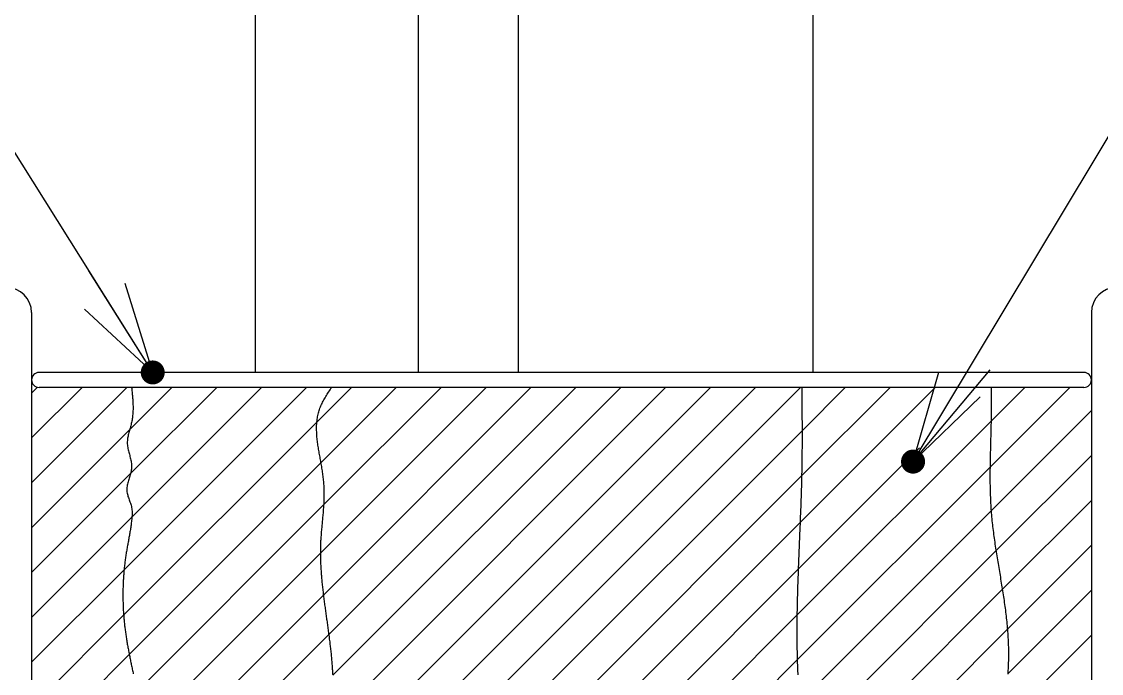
# Model space of a CAD drawing. Extents: x 443 to 1217, y -1921 to -677.
# Drawn here: x 511.64 to 532.68, y -1138.15 to -1125.45 of the extents above; entities that cross this region are included whole.
import ezdxf

# ---------------------------------------------------------------- set-up
doc = ezdxf.new("R2010")
doc.units = 0
doc.header["$MEASUREMENT"] = 0
doc.layers.get('0').update_dxf_attribs({"linetype": 'CONTINUOUS'})
doc.layers.add('3', color=8, linetype='CONTINUOUS')
doc.layers.add('5', color=7, linetype='CONTINUOUS')

msp = doc.modelspace()

# ---------------------------------------------------------------- linework, layer by layer
at = {"color": 7, "linetype": 'Continuous'}
for p, q in [((529.01, -1134.019), (546.1, -1105.589)), ((514.196, -1132.282), (510.242, -1125.977))]:
    msp.add_line(p, q, dxfattribs=at)
at = {"color": 8}
for p, q in [((514.196, -1132.282), (512.955, -1130.302)), ((514.196, -1132.282), (513.663, -1130.547)), ((514.196, -1132.282), (512.867, -1131.047)), ((529.01, -1134.019), (530.513, -1132.229)), ((529.01, -1134.019), (529.511, -1132.274)), ((529.01, -1134.019), (530.316, -1132.758))]:
    msp.add_line(p, q, dxfattribs=at)
at = {"color": 8, "linetype": 'Continuous'}
for p, q in [((511.837, -1132.683), (511.949, -1132.57)), ((511.837, -1134.432), (513.695, -1132.574)), ((511.837, -1133.557), (512.82, -1132.574)), ((513.639, -1136.129), (517.193, -1132.574)), ((513.748, -1133.395), (514.569, -1132.574)), ((513.765, -1134.253), (515.444, -1132.574)), ((513.792, -1135.101), (516.318, -1132.574)), ((517.394, -1133.248), (518.068, -1132.574)), ((517.469, -1135.797), (520.692, -1132.574)), ((517.475, -1134.041), (518.942, -1132.574)), ((517.504, -1140.135), (525.065, -1132.574)), ((517.528, -1136.613), (521.566, -1132.574)), ((517.533, -1134.858), (519.817, -1132.574)), ((517.565, -1141.823), (526.814, -1132.574)), ((517.588, -1140.926), (525.939, -1132.574)), ((517.632, -1137.383), (522.441, -1132.574)), ((517.643, -1139.122), (524.19, -1132.574)), ((517.708, -1138.182), (523.315, -1132.574)), ((526.816, -1135.196), (529.438, -1132.574)), ((526.845, -1134.292), (528.563, -1132.574)), ((526.853, -1133.41), (527.689, -1132.574)), ((530.516, -1134.12), (532.062, -1132.574)), ((530.536, -1133.226), (531.187, -1132.574)), ((530.536, -1134.974), (532.484, -1133.026)), ((513.63, -1137.012), (517.394, -1133.248)), ((526.754, -1137.007), (530.536, -1133.226)), ((511.837, -1135.307), (513.748, -1133.395)), ((517.497, -1142.765), (526.853, -1133.41)), ((526.779, -1136.108), (529.134, -1133.752)), ((530.632, -1135.754), (532.484, -1133.901)), ((513.74, -1137.777), (517.475, -1134.041)), ((511.837, -1136.181), (513.765, -1134.253)), ((517.658, -1143.48), (526.845, -1134.292)), ((526.759, -1137.877), (530.516, -1134.12)), ((513.889, -1138.502), (517.533, -1134.858)), ((530.755, -1136.505), (532.484, -1134.775)), ((511.837, -1137.056), (513.792, -1135.101)), ((526.794, -1138.716), (530.536, -1134.974)), ((517.611, -1144.401), (526.816, -1135.196)), ((513.961, -1139.305), (517.469, -1135.797)), ((526.785, -1139.6), (530.632, -1135.754)), ((530.854, -1137.28), (532.484, -1135.65)), ((511.837, -1137.93), (513.639, -1136.129)), ((517.606, -1145.28), (526.779, -1136.108)), ((513.781, -1140.359), (517.528, -1136.613)), ((526.668, -1140.591), (530.755, -1136.505)), ((530.863, -1138.146), (532.484, -1136.525)), ((511.837, -1138.805), (513.63, -1137.012)), ((517.672, -1146.089), (526.754, -1137.007)), ((513.655, -1141.36), (517.632, -1137.383)), ((526.529, -1141.606), (530.854, -1137.28)), ((530.755, -1139.129), (532.484, -1137.399)), ((511.837, -1139.68), (513.74, -1137.777)), ((517.627, -1147.009), (526.759, -1137.877))]:
    msp.add_line(p, q, dxfattribs=at)
at = {"color": 8, "const_width": 0.234}
for points in [[(514.142, -1132.385, 1), (514.251, -1132.179, 1), (514.142, -1132.385)], [(528.893, -1134.017, 1), (529.127, -1134.021, 1), (528.893, -1134.017)]]:
    msp.add_lwpolyline(points, format="xyb", dxfattribs=at)
at = {"layer": '3', "color": 3, "linetype": 'Continuous'}
for p, q in [((511.837, -1131.113), (511.837, -1149.91)), ((532.484, -1131.113), (532.484, -1149.91)), ((532.338, -1132.282), (511.983, -1132.282)), ((532.338, -1132.574), (511.983, -1132.574))]:
    msp.add_line(p, q, dxfattribs=at)
at = {"layer": '3', "color": 3}
for p, q in [((513.785, -1132.574), (513.787, -1132.597)), ((513.787, -1132.597), (513.79, -1132.62)), ((513.79, -1132.62), (513.792, -1132.643)), ((513.792, -1132.643), (513.794, -1132.666)), ((517.623, -1132.663), (517.638, -1132.64)), ((517.638, -1132.64), (517.652, -1132.618)), ((517.652, -1132.618), (517.666, -1132.596)), ((517.666, -1132.596), (517.681, -1132.574)), ((526.848, -1132.607), (526.847, -1132.574)), ((526.848, -1132.64), (526.848, -1132.607)), ((526.848, -1132.673), (526.848, -1132.64)), ((530.537, -1132.613), (530.536, -1132.574)), ((530.537, -1132.651), (530.537, -1132.613)), ((513.794, -1132.666), (513.797, -1132.688)), ((513.797, -1132.688), (513.799, -1132.711)), ((513.799, -1132.711), (513.801, -1132.734)), ((513.801, -1132.734), (513.803, -1132.757)), ((513.803, -1132.757), (513.805, -1132.78)), ((513.805, -1132.78), (513.807, -1132.802)), ((513.807, -1132.802), (513.808, -1132.825)), ((513.808, -1132.825), (513.81, -1132.848)), ((513.81, -1132.848), (513.811, -1132.871)), ((517.506, -1132.864), (517.518, -1132.841)), ((517.518, -1132.841), (517.53, -1132.818)), ((517.53, -1132.818), (517.542, -1132.796)), ((517.542, -1132.796), (517.555, -1132.774)), ((517.555, -1132.774), (517.568, -1132.751)), ((517.568, -1132.751), (517.582, -1132.729)), ((517.582, -1132.729), (517.595, -1132.707)), ((517.595, -1132.707), (517.609, -1132.685)), ((517.609, -1132.685), (517.623, -1132.663)), ((526.849, -1132.706), (526.848, -1132.673)), ((526.849, -1132.739), (526.849, -1132.706)), ((526.849, -1132.772), (526.849, -1132.739)), ((526.849, -1132.805), (526.849, -1132.772)), ((526.85, -1132.838), (526.849, -1132.805)), ((526.85, -1132.871), (526.85, -1132.838)), ((530.537, -1132.689), (530.537, -1132.651)), ((530.537, -1132.727), (530.537, -1132.689)), ((530.537, -1132.765), (530.537, -1132.727)), ((530.538, -1132.804), (530.537, -1132.765)), ((530.538, -1132.842), (530.538, -1132.804)), ((530.538, -1132.88), (530.538, -1132.842)), ((513.811, -1133.052), (513.81, -1133.074)), ((513.811, -1132.871), (513.812, -1132.893)), ((513.812, -1133.029), (513.811, -1133.052)), ((513.812, -1132.893), (513.812, -1132.916)), ((513.812, -1132.916), (513.813, -1132.939)), ((513.813, -1133.007), (513.812, -1133.029)), ((513.813, -1132.939), (513.813, -1132.961)), ((513.813, -1132.961), (513.813, -1132.984)), ((513.813, -1132.984), (513.813, -1133.007)), ((517.425, -1133.072), (517.431, -1133.048)), ((517.431, -1133.048), (517.438, -1133.025)), ((517.438, -1133.025), (517.446, -1133.001)), ((517.446, -1133.001), (517.455, -1132.978)), ((517.455, -1132.978), (517.464, -1132.955)), ((517.464, -1132.955), (517.474, -1132.932)), ((517.474, -1132.932), (517.484, -1132.909)), ((517.484, -1132.909), (517.495, -1132.886)), ((517.495, -1132.886), (517.506, -1132.864)), ((526.85, -1132.904), (526.85, -1132.871)), ((526.851, -1132.937), (526.85, -1132.904)), ((526.851, -1132.97), (526.851, -1132.937)), ((526.851, -1133.003), (526.851, -1132.97)), ((526.851, -1133.036), (526.851, -1133.003)), ((526.852, -1133.069), (526.851, -1133.036)), ((530.537, -1133.033), (530.538, -1132.995)), ((530.537, -1133.071), (530.537, -1133.033)), ((530.538, -1132.918), (530.538, -1132.88)), ((530.538, -1132.956), (530.538, -1132.918)), ((530.538, -1132.995), (530.538, -1132.956)), ((513.785, -1133.254), (513.78, -1133.276)), ((513.79, -1133.232), (513.785, -1133.254)), ((513.794, -1133.209), (513.79, -1133.232)), ((513.798, -1133.187), (513.794, -1133.209)), ((513.801, -1133.164), (513.798, -1133.187)), ((513.804, -1133.142), (513.801, -1133.164)), ((513.806, -1133.119), (513.804, -1133.142)), ((513.808, -1133.097), (513.806, -1133.119)), ((513.81, -1133.074), (513.808, -1133.097)), ((517.391, -1133.29), (517.393, -1133.266)), ((517.393, -1133.266), (517.395, -1133.241)), ((517.395, -1133.241), (517.398, -1133.217)), ((517.398, -1133.217), (517.401, -1133.192)), ((517.401, -1133.192), (517.404, -1133.168)), ((517.404, -1133.168), (517.409, -1133.144)), ((517.409, -1133.144), (517.413, -1133.12)), ((517.413, -1133.12), (517.419, -1133.096)), ((517.419, -1133.096), (517.425, -1133.072)), ((526.852, -1133.102), (526.852, -1133.069)), ((526.852, -1133.134), (526.852, -1133.102)), ((526.852, -1133.168), (526.852, -1133.134)), ((526.852, -1133.2), (526.852, -1133.168)), ((526.853, -1133.233), (526.852, -1133.2)), ((526.853, -1133.266), (526.853, -1133.233)), ((526.853, -1133.299), (526.853, -1133.266)), ((530.534, -1133.3), (530.535, -1133.262)), ((530.535, -1133.262), (530.536, -1133.224)), ((530.536, -1133.186), (530.537, -1133.147)), ((530.536, -1133.224), (530.536, -1133.186)), ((530.537, -1133.109), (530.537, -1133.071)), ((530.537, -1133.147), (530.537, -1133.109)), ((513.727, -1133.476), (513.721, -1133.498)), ((513.732, -1133.454), (513.727, -1133.476)), ((513.738, -1133.432), (513.732, -1133.454)), ((513.744, -1133.41), (513.738, -1133.432)), ((513.751, -1133.388), (513.744, -1133.41)), ((513.757, -1133.365), (513.751, -1133.388)), ((513.763, -1133.343), (513.757, -1133.365)), ((513.769, -1133.321), (513.763, -1133.343)), ((513.775, -1133.299), (513.769, -1133.321)), ((513.78, -1133.276), (513.775, -1133.299)), ((517.389, -1133.34), (517.39, -1133.315)), ((517.389, -1133.365), (517.389, -1133.34)), ((517.389, -1133.39), (517.389, -1133.365)), ((517.39, -1133.415), (517.389, -1133.39)), ((517.39, -1133.315), (517.391, -1133.29)), ((517.391, -1133.441), (517.39, -1133.415)), ((517.392, -1133.466), (517.391, -1133.441)), ((517.393, -1133.492), (517.392, -1133.466)), ((526.853, -1133.332), (526.853, -1133.299)), ((526.853, -1133.365), (526.853, -1133.332)), ((526.853, -1133.398), (526.853, -1133.365)), ((526.853, -1133.431), (526.853, -1133.398)), ((526.853, -1133.464), (526.853, -1133.431)), ((526.853, -1133.497), (526.853, -1133.464)), ((530.53, -1133.492), (530.531, -1133.453)), ((530.531, -1133.453), (530.532, -1133.415)), ((530.532, -1133.415), (530.533, -1133.377)), ((530.533, -1133.377), (530.534, -1133.339)), ((530.534, -1133.339), (530.534, -1133.3)), ((513.703, -1133.609), (513.702, -1133.631)), ((513.702, -1133.631), (513.702, -1133.654)), ((513.702, -1133.654), (513.702, -1133.676)), ((513.702, -1133.676), (513.704, -1133.698)), ((513.705, -1133.587), (513.703, -1133.609)), ((513.708, -1133.565), (513.705, -1133.587)), ((513.712, -1133.543), (513.708, -1133.565)), ((513.716, -1133.521), (513.712, -1133.543)), ((513.721, -1133.498), (513.716, -1133.521)), ((517.395, -1133.517), (517.393, -1133.492)), ((517.397, -1133.543), (517.395, -1133.517)), ((517.4, -1133.568), (517.397, -1133.543)), ((517.403, -1133.594), (517.4, -1133.568)), ((517.406, -1133.62), (517.403, -1133.594)), ((517.409, -1133.646), (517.406, -1133.62)), ((517.413, -1133.671), (517.409, -1133.646)), ((517.416, -1133.697), (517.413, -1133.671)), ((526.853, -1133.53), (526.853, -1133.497)), ((526.853, -1133.563), (526.853, -1133.53)), ((526.853, -1133.596), (526.853, -1133.563)), ((526.853, -1133.629), (526.853, -1133.596)), ((526.853, -1133.662), (526.853, -1133.629)), ((526.853, -1133.695), (526.853, -1133.662)), ((526.853, -1133.728), (526.853, -1133.695)), ((530.524, -1133.721), (530.525, -1133.683)), ((530.525, -1133.683), (530.526, -1133.645)), ((530.526, -1133.645), (530.527, -1133.606)), ((530.527, -1133.606), (530.528, -1133.568)), ((530.528, -1133.568), (530.529, -1133.53)), ((530.529, -1133.53), (530.53, -1133.492)), ((513.704, -1133.698), (513.707, -1133.72)), ((513.707, -1133.72), (513.71, -1133.743)), ((513.71, -1133.743), (513.714, -1133.765)), ((513.714, -1133.765), (513.719, -1133.787)), ((513.719, -1133.787), (513.724, -1133.809)), ((513.724, -1133.809), (513.73, -1133.832)), ((513.73, -1133.832), (513.736, -1133.854)), ((513.736, -1133.854), (513.742, -1133.876)), ((513.742, -1133.876), (513.748, -1133.899)), ((513.748, -1133.899), (513.753, -1133.921)), ((517.42, -1133.723), (517.416, -1133.697)), ((517.424, -1133.749), (517.42, -1133.723)), ((517.428, -1133.776), (517.424, -1133.749)), ((517.433, -1133.802), (517.428, -1133.776)), ((517.437, -1133.828), (517.433, -1133.802)), ((517.442, -1133.854), (517.437, -1133.828)), ((517.446, -1133.88), (517.442, -1133.854)), ((517.451, -1133.907), (517.446, -1133.88)), ((517.456, -1133.933), (517.451, -1133.907)), ((526.851, -1133.925), (526.852, -1133.892)), ((526.852, -1133.794), (526.853, -1133.76)), ((526.852, -1133.826), (526.852, -1133.794)), ((526.852, -1133.859), (526.852, -1133.826)), ((526.852, -1133.892), (526.852, -1133.859)), ((526.853, -1133.76), (526.853, -1133.728)), ((530.52, -1133.912), (530.521, -1133.874)), ((530.521, -1133.836), (530.522, -1133.798)), ((530.521, -1133.874), (530.521, -1133.836)), ((530.522, -1133.798), (530.523, -1133.759)), ((530.523, -1133.759), (530.524, -1133.721)), ((513.753, -1133.921), (513.759, -1133.943)), ((513.759, -1133.943), (513.765, -1133.966)), ((513.765, -1133.966), (513.77, -1133.988)), ((513.77, -1133.988), (513.774, -1134.01)), ((513.774, -1134.01), (513.778, -1134.033)), ((513.778, -1134.033), (513.782, -1134.055)), ((513.782, -1134.055), (513.784, -1134.078)), ((513.784, -1134.078), (513.785, -1134.1)), ((513.785, -1134.1), (513.786, -1134.122)), ((517.46, -1133.959), (517.456, -1133.933)), ((517.465, -1133.986), (517.46, -1133.959)), ((517.47, -1134.012), (517.465, -1133.986)), ((517.475, -1134.038), (517.47, -1134.012)), ((517.479, -1134.065), (517.475, -1134.038)), ((517.484, -1134.091), (517.479, -1134.065)), ((517.489, -1134.117), (517.484, -1134.091)), ((517.493, -1134.144), (517.489, -1134.117)), ((526.849, -1134.09), (526.85, -1134.057)), ((526.849, -1134.123), (526.849, -1134.09)), ((526.85, -1133.991), (526.851, -1133.958)), ((526.85, -1134.024), (526.85, -1133.991)), ((526.85, -1134.057), (526.85, -1134.024)), ((526.851, -1133.958), (526.851, -1133.925)), ((530.516, -1134.104), (530.517, -1134.065)), ((530.516, -1134.142), (530.516, -1134.104)), ((530.517, -1134.027), (530.518, -1133.989)), ((530.517, -1134.065), (530.517, -1134.027)), ((530.518, -1133.989), (530.519, -1133.951)), ((530.519, -1133.951), (530.52, -1133.912)), ((513.744, -1134.323), (513.737, -1134.345)), ((513.751, -1134.301), (513.744, -1134.323)), ((513.758, -1134.279), (513.751, -1134.301)), ((513.765, -1134.256), (513.758, -1134.279)), ((513.77, -1134.234), (513.765, -1134.256)), ((513.775, -1134.212), (513.77, -1134.234)), ((513.78, -1134.189), (513.775, -1134.212)), ((513.783, -1134.167), (513.78, -1134.189)), ((513.785, -1134.145), (513.783, -1134.167)), ((513.786, -1134.122), (513.785, -1134.145)), ((517.497, -1134.17), (517.493, -1134.144)), ((517.502, -1134.196), (517.497, -1134.17)), ((517.506, -1134.223), (517.502, -1134.196)), ((517.51, -1134.249), (517.506, -1134.223)), ((517.514, -1134.275), (517.51, -1134.249)), ((517.517, -1134.302), (517.514, -1134.275)), ((517.52, -1134.328), (517.517, -1134.302)), ((517.524, -1134.354), (517.52, -1134.328)), ((526.844, -1134.353), (526.845, -1134.321)), ((526.845, -1134.288), (526.846, -1134.255)), ((526.845, -1134.321), (526.845, -1134.288)), ((526.846, -1134.255), (526.847, -1134.222)), ((526.847, -1134.222), (526.848, -1134.189)), ((526.848, -1134.156), (526.849, -1134.123)), ((526.848, -1134.189), (526.848, -1134.156)), ((530.514, -1134.333), (530.515, -1134.295)), ((530.515, -1134.18), (530.516, -1134.142)), ((530.515, -1134.218), (530.515, -1134.18)), ((530.515, -1134.256), (530.515, -1134.218)), ((530.515, -1134.295), (530.515, -1134.256)), ((513.693, -1134.522), (513.691, -1134.544)), ((513.696, -1134.5), (513.693, -1134.522)), ((513.7, -1134.478), (513.696, -1134.5)), ((513.705, -1134.456), (513.7, -1134.478)), ((513.71, -1134.434), (513.705, -1134.456)), ((513.717, -1134.412), (513.71, -1134.434)), ((513.723, -1134.39), (513.717, -1134.412)), ((513.73, -1134.368), (513.723, -1134.39)), ((513.737, -1134.345), (513.73, -1134.368)), ((517.526, -1134.38), (517.524, -1134.354)), ((517.529, -1134.407), (517.526, -1134.38)), ((517.531, -1134.433), (517.529, -1134.407)), ((517.533, -1134.459), (517.531, -1134.433)), ((517.535, -1134.485), (517.533, -1134.459)), ((517.536, -1134.511), (517.535, -1134.485)), ((517.538, -1134.537), (517.536, -1134.511)), ((517.539, -1134.563), (517.538, -1134.537)), ((526.839, -1134.551), (526.84, -1134.518)), ((526.84, -1134.518), (526.841, -1134.485)), ((526.841, -1134.485), (526.842, -1134.452)), ((526.842, -1134.419), (526.843, -1134.386)), ((526.842, -1134.452), (526.842, -1134.419)), ((526.843, -1134.386), (526.844, -1134.353)), ((530.515, -1134.371), (530.514, -1134.333)), ((530.515, -1134.409), (530.515, -1134.371)), ((530.515, -1134.448), (530.515, -1134.409)), ((530.516, -1134.486), (530.515, -1134.448)), ((530.516, -1134.524), (530.516, -1134.486)), ((530.517, -1134.562), (530.516, -1134.524)), ((513.691, -1134.544), (513.691, -1134.566)), ((513.691, -1134.566), (513.692, -1134.587)), ((513.692, -1134.587), (513.694, -1134.609)), ((513.694, -1134.609), (513.698, -1134.631)), ((513.698, -1134.631), (513.703, -1134.653)), ((513.703, -1134.653), (513.709, -1134.674)), ((513.709, -1134.674), (513.715, -1134.696)), ((513.715, -1134.696), (513.722, -1134.717)), ((513.722, -1134.717), (513.73, -1134.739)), ((513.73, -1134.739), (513.738, -1134.761)), ((517.537, -1134.77), (517.538, -1134.744)), ((517.538, -1134.744), (517.539, -1134.718)), ((517.539, -1134.589), (517.539, -1134.563)), ((517.54, -1134.615), (517.539, -1134.589)), ((517.539, -1134.692), (517.54, -1134.667)), ((517.539, -1134.718), (517.539, -1134.692)), ((517.54, -1134.641), (517.54, -1134.615)), ((517.54, -1134.667), (517.54, -1134.641)), ((526.831, -1134.782), (526.832, -1134.749)), ((526.832, -1134.749), (526.834, -1134.716)), ((526.834, -1134.716), (526.835, -1134.683)), ((526.835, -1134.683), (526.836, -1134.65)), ((526.836, -1134.65), (526.837, -1134.617)), ((526.837, -1134.617), (526.838, -1134.584)), ((526.838, -1134.584), (526.839, -1134.551)), ((530.518, -1134.6), (530.517, -1134.562)), ((530.519, -1134.638), (530.518, -1134.6)), ((530.52, -1134.677), (530.519, -1134.638)), ((530.522, -1134.715), (530.52, -1134.677)), ((530.523, -1134.753), (530.522, -1134.715)), ((513.738, -1134.761), (513.746, -1134.783)), ((513.746, -1134.783), (513.754, -1134.804)), ((513.754, -1134.804), (513.761, -1134.826)), ((513.761, -1134.826), (513.768, -1134.848)), ((513.768, -1134.848), (513.775, -1134.87)), ((513.775, -1134.87), (513.781, -1134.892)), ((513.781, -1134.892), (513.786, -1134.915)), ((513.786, -1134.915), (513.789, -1134.937)), ((513.789, -1134.937), (513.792, -1134.96)), ((517.525, -1134.975), (517.527, -1134.949)), ((517.527, -1134.949), (517.529, -1134.923)), ((517.529, -1134.923), (517.531, -1134.898)), ((517.531, -1134.898), (517.532, -1134.872)), ((517.532, -1134.872), (517.534, -1134.847)), ((517.534, -1134.847), (517.535, -1134.821)), ((517.535, -1134.821), (517.536, -1134.795)), ((517.536, -1134.795), (517.537, -1134.77)), ((526.824, -1134.979), (526.826, -1134.946)), ((526.826, -1134.946), (526.827, -1134.913)), ((526.827, -1134.913), (526.828, -1134.88)), ((526.828, -1134.88), (526.829, -1134.847)), ((526.829, -1134.847), (526.83, -1134.815)), ((526.83, -1134.815), (526.831, -1134.782)), ((530.525, -1134.791), (530.523, -1134.753)), ((530.527, -1134.829), (530.525, -1134.791)), ((530.529, -1134.867), (530.527, -1134.829)), ((530.531, -1134.905), (530.529, -1134.867)), ((530.534, -1134.943), (530.531, -1134.905)), ((530.537, -1134.982), (530.534, -1134.943)), ((513.786, -1135.164), (513.783, -1135.187)), ((513.788, -1135.141), (513.786, -1135.164)), ((513.791, -1135.118), (513.788, -1135.141)), ((513.792, -1135.096), (513.791, -1135.118)), ((513.792, -1134.96), (513.794, -1134.982)), ((513.794, -1135.073), (513.792, -1135.096)), ((513.794, -1134.982), (513.795, -1135.005)), ((513.795, -1135.05), (513.794, -1135.073)), ((513.795, -1135.005), (513.795, -1135.027)), ((513.795, -1135.027), (513.795, -1135.05)), ((517.507, -1135.178), (517.509, -1135.153)), ((517.509, -1135.153), (517.512, -1135.127)), ((517.512, -1135.127), (517.514, -1135.102)), ((517.514, -1135.102), (517.516, -1135.077)), ((517.516, -1135.077), (517.519, -1135.051)), ((517.519, -1135.051), (517.521, -1135.026)), ((517.521, -1135.026), (517.523, -1135)), ((517.523, -1135), (517.525, -1134.975)), ((526.817, -1135.177), (526.818, -1135.144)), ((526.818, -1135.144), (526.819, -1135.111)), ((526.819, -1135.111), (526.82, -1135.078)), ((526.82, -1135.078), (526.822, -1135.045)), ((526.822, -1135.045), (526.823, -1135.012)), ((526.823, -1135.012), (526.824, -1134.979)), ((530.54, -1135.02), (530.537, -1134.982)), ((530.543, -1135.058), (530.54, -1135.02)), ((530.546, -1135.096), (530.543, -1135.058)), ((530.55, -1135.134), (530.546, -1135.096)), ((530.554, -1135.172), (530.55, -1135.134)), ((513.757, -1135.367), (513.753, -1135.389)), ((513.761, -1135.344), (513.757, -1135.367)), ((513.764, -1135.322), (513.761, -1135.344)), ((513.768, -1135.3), (513.764, -1135.322)), ((513.771, -1135.277), (513.768, -1135.3)), ((513.774, -1135.255), (513.771, -1135.277)), ((513.777, -1135.232), (513.774, -1135.255)), ((513.78, -1135.209), (513.777, -1135.232)), ((513.783, -1135.187), (513.78, -1135.209)), ((517.488, -1135.381), (517.49, -1135.356)), ((517.49, -1135.356), (517.492, -1135.331)), ((517.492, -1135.331), (517.495, -1135.305)), ((517.495, -1135.305), (517.497, -1135.28)), ((517.497, -1135.28), (517.5, -1135.255)), ((517.5, -1135.255), (517.502, -1135.229)), ((517.502, -1135.229), (517.504, -1135.204)), ((517.504, -1135.204), (517.507, -1135.178)), ((526.807, -1135.407), (526.809, -1135.374)), ((526.809, -1135.374), (526.81, -1135.341)), ((526.81, -1135.341), (526.811, -1135.308)), ((526.811, -1135.308), (526.813, -1135.276)), ((526.813, -1135.276), (526.814, -1135.243)), ((526.814, -1135.243), (526.815, -1135.21)), ((526.815, -1135.21), (526.817, -1135.177)), ((530.558, -1135.21), (530.554, -1135.172)), ((530.562, -1135.248), (530.558, -1135.21)), ((530.566, -1135.286), (530.562, -1135.248)), ((530.571, -1135.324), (530.566, -1135.286)), ((530.576, -1135.362), (530.571, -1135.324)), ((530.581, -1135.4), (530.576, -1135.362)), ((513.718, -1135.59), (513.713, -1135.612)), ((513.722, -1135.567), (513.718, -1135.59)), ((513.726, -1135.545), (513.722, -1135.567)), ((513.73, -1135.523), (513.726, -1135.545)), ((513.734, -1135.501), (513.73, -1135.523)), ((513.738, -1135.478), (513.734, -1135.501)), ((513.742, -1135.456), (513.738, -1135.478)), ((513.746, -1135.434), (513.742, -1135.456)), ((513.749, -1135.411), (513.746, -1135.434)), ((513.753, -1135.389), (513.749, -1135.411)), ((517.473, -1135.61), (517.474, -1135.585)), ((517.474, -1135.585), (517.475, -1135.559)), ((517.475, -1135.559), (517.477, -1135.534)), ((517.477, -1135.534), (517.478, -1135.508)), ((517.478, -1135.508), (517.48, -1135.483)), ((517.48, -1135.483), (517.482, -1135.458)), ((517.482, -1135.458), (517.484, -1135.432)), ((517.484, -1135.432), (517.486, -1135.407)), ((517.486, -1135.407), (517.488, -1135.381)), ((526.799, -1135.605), (526.8, -1135.572)), ((526.8, -1135.572), (526.802, -1135.539)), ((526.802, -1135.539), (526.803, -1135.506)), ((526.803, -1135.506), (526.804, -1135.473)), ((526.804, -1135.473), (526.806, -1135.44)), ((526.806, -1135.44), (526.807, -1135.407)), ((530.586, -1135.438), (530.581, -1135.4)), ((530.591, -1135.476), (530.586, -1135.438)), ((530.596, -1135.514), (530.591, -1135.476)), ((530.601, -1135.552), (530.596, -1135.514)), ((530.607, -1135.59), (530.601, -1135.552)), ((530.612, -1135.628), (530.607, -1135.59)), ((513.682, -1135.79), (513.679, -1135.812)), ((513.686, -1135.768), (513.682, -1135.79)), ((513.69, -1135.745), (513.686, -1135.768)), ((513.694, -1135.723), (513.69, -1135.745)), ((513.698, -1135.701), (513.694, -1135.723)), ((513.702, -1135.679), (513.698, -1135.701)), ((513.705, -1135.656), (513.702, -1135.679)), ((513.709, -1135.634), (513.705, -1135.656)), ((513.713, -1135.612), (513.709, -1135.634)), ((517.469, -1135.763), (517.47, -1135.737)), ((517.469, -1135.788), (517.469, -1135.763)), ((517.469, -1135.813), (517.469, -1135.788)), ((517.47, -1135.686), (517.471, -1135.661)), ((517.47, -1135.712), (517.47, -1135.686)), ((517.47, -1135.737), (517.47, -1135.712)), ((517.471, -1135.661), (517.472, -1135.635)), ((517.472, -1135.635), (517.473, -1135.61)), ((526.791, -1135.802), (526.792, -1135.769)), ((526.792, -1135.769), (526.794, -1135.737)), ((526.794, -1135.737), (526.795, -1135.704)), ((526.795, -1135.704), (526.796, -1135.671)), ((526.796, -1135.671), (526.798, -1135.638)), ((526.798, -1135.638), (526.799, -1135.605)), ((530.618, -1135.666), (530.612, -1135.628)), ((530.624, -1135.704), (530.618, -1135.666)), ((530.63, -1135.742), (530.624, -1135.704)), ((530.636, -1135.78), (530.63, -1135.742)), ((530.642, -1135.818), (530.636, -1135.78)), ((513.653, -1135.992), (513.651, -1136.014)), ((513.656, -1135.969), (513.653, -1135.992)), ((513.659, -1135.947), (513.656, -1135.969)), ((513.662, -1135.924), (513.659, -1135.947)), ((513.665, -1135.902), (513.662, -1135.924)), ((513.668, -1135.879), (513.665, -1135.902)), ((513.672, -1135.857), (513.668, -1135.879)), ((513.675, -1135.835), (513.672, -1135.857)), ((513.679, -1135.812), (513.675, -1135.835)), ((517.47, -1135.839), (517.469, -1135.813)), ((517.47, -1135.864), (517.47, -1135.839)), ((517.47, -1135.89), (517.47, -1135.864)), ((517.471, -1135.915), (517.47, -1135.89)), ((517.472, -1135.941), (517.471, -1135.915)), ((517.473, -1135.966), (517.472, -1135.941)), ((517.474, -1135.992), (517.473, -1135.966)), ((517.475, -1136.017), (517.474, -1135.992)), ((526.782, -1136.033), (526.783, -1136)), ((526.783, -1136), (526.784, -1135.967)), ((526.784, -1135.967), (526.786, -1135.934)), ((526.786, -1135.934), (526.787, -1135.901)), ((526.787, -1135.901), (526.788, -1135.868)), ((526.788, -1135.868), (526.79, -1135.835)), ((526.79, -1135.835), (526.791, -1135.802)), ((530.648, -1135.855), (530.642, -1135.818)), ((530.654, -1135.893), (530.648, -1135.855)), ((530.66, -1135.931), (530.654, -1135.893)), ((530.666, -1135.969), (530.66, -1135.931)), ((530.673, -1136.007), (530.666, -1135.969)), ((530.679, -1136.045), (530.673, -1136.007)), ((513.631, -1136.218), (513.629, -1136.24)), ((513.633, -1136.195), (513.631, -1136.218)), ((513.635, -1136.172), (513.633, -1136.195)), ((513.637, -1136.15), (513.635, -1136.172)), ((513.639, -1136.127), (513.637, -1136.15)), ((513.641, -1136.104), (513.639, -1136.127)), ((513.643, -1136.082), (513.641, -1136.104)), ((513.646, -1136.059), (513.643, -1136.082)), ((513.648, -1136.037), (513.646, -1136.059)), ((513.651, -1136.014), (513.648, -1136.037)), ((517.476, -1136.043), (517.475, -1136.017)), ((517.477, -1136.069), (517.476, -1136.043)), ((517.479, -1136.094), (517.477, -1136.069)), ((517.48, -1136.12), (517.479, -1136.094)), ((517.482, -1136.145), (517.48, -1136.12)), ((517.484, -1136.171), (517.482, -1136.145)), ((517.485, -1136.196), (517.484, -1136.171)), ((517.487, -1136.222), (517.485, -1136.196)), ((526.775, -1136.231), (526.776, -1136.198)), ((526.776, -1136.198), (526.777, -1136.165)), ((526.777, -1136.165), (526.778, -1136.132)), ((526.778, -1136.132), (526.779, -1136.099)), ((526.779, -1136.099), (526.781, -1136.066)), ((526.781, -1136.066), (526.782, -1136.033)), ((530.685, -1136.083), (530.679, -1136.045)), ((530.692, -1136.121), (530.685, -1136.083)), ((530.698, -1136.159), (530.692, -1136.121)), ((530.704, -1136.196), (530.698, -1136.159)), ((530.711, -1136.234), (530.704, -1136.196)), ((513.619, -1136.422), (513.618, -1136.445)), ((513.62, -1136.399), (513.619, -1136.422)), ((513.621, -1136.376), (513.62, -1136.399)), ((513.622, -1136.354), (513.621, -1136.376)), ((513.623, -1136.331), (513.622, -1136.354)), ((513.625, -1136.308), (513.623, -1136.331)), ((513.626, -1136.286), (513.625, -1136.308)), ((513.628, -1136.263), (513.626, -1136.286)), ((513.629, -1136.24), (513.628, -1136.263)), ((517.49, -1136.247), (517.487, -1136.222)), ((517.492, -1136.273), (517.49, -1136.247)), ((517.494, -1136.298), (517.492, -1136.273)), ((517.496, -1136.324), (517.494, -1136.298)), ((517.499, -1136.35), (517.496, -1136.324)), ((517.501, -1136.375), (517.499, -1136.35)), ((517.504, -1136.401), (517.501, -1136.375)), ((517.506, -1136.426), (517.504, -1136.401)), ((517.509, -1136.452), (517.506, -1136.426)), ((526.767, -1136.461), (526.768, -1136.428)), ((526.768, -1136.428), (526.769, -1136.395)), ((526.769, -1136.395), (526.77, -1136.362)), ((526.77, -1136.362), (526.771, -1136.329)), ((526.771, -1136.329), (526.772, -1136.296)), ((526.772, -1136.296), (526.773, -1136.263)), ((526.773, -1136.263), (526.775, -1136.231)), ((530.717, -1136.272), (530.711, -1136.234)), ((530.723, -1136.31), (530.717, -1136.272)), ((530.729, -1136.348), (530.723, -1136.31)), ((530.736, -1136.386), (530.729, -1136.348)), ((530.742, -1136.424), (530.736, -1136.386)), ((530.748, -1136.461), (530.742, -1136.424)), ((513.617, -1136.513), (513.616, -1136.536)), ((513.616, -1136.536), (513.616, -1136.558)), ((513.616, -1136.558), (513.616, -1136.581)), ((513.616, -1136.581), (513.616, -1136.604)), ((513.616, -1136.604), (513.616, -1136.627)), ((513.616, -1136.627), (513.616, -1136.649)), ((513.618, -1136.467), (513.617, -1136.49)), ((513.617, -1136.49), (513.617, -1136.513)), ((513.618, -1136.445), (513.618, -1136.467)), ((517.512, -1136.478), (517.509, -1136.452)), ((517.515, -1136.503), (517.512, -1136.478)), ((517.518, -1136.529), (517.515, -1136.503)), ((517.521, -1136.554), (517.518, -1136.529)), ((517.524, -1136.58), (517.521, -1136.554)), ((517.527, -1136.606), (517.524, -1136.58)), ((517.53, -1136.631), (517.527, -1136.606)), ((517.533, -1136.657), (517.53, -1136.631)), ((526.761, -1136.659), (526.762, -1136.626)), ((526.762, -1136.626), (526.763, -1136.593)), ((526.763, -1136.593), (526.764, -1136.56)), ((526.764, -1136.56), (526.765, -1136.527)), ((526.765, -1136.527), (526.766, -1136.494)), ((526.766, -1136.494), (526.767, -1136.461)), ((530.754, -1136.499), (530.748, -1136.461)), ((530.76, -1136.537), (530.754, -1136.499)), ((530.766, -1136.575), (530.76, -1136.537)), ((530.772, -1136.613), (530.766, -1136.575)), ((530.778, -1136.651), (530.772, -1136.613)), ((513.616, -1136.649), (513.616, -1136.672)), ((513.616, -1136.672), (513.616, -1136.695)), ((513.616, -1136.695), (513.617, -1136.718)), ((513.617, -1136.718), (513.617, -1136.74)), ((513.617, -1136.74), (513.618, -1136.763)), ((513.618, -1136.763), (513.618, -1136.786)), ((513.618, -1136.786), (513.619, -1136.809)), ((513.619, -1136.809), (513.62, -1136.831)), ((513.62, -1136.831), (513.621, -1136.854)), ((517.536, -1136.682), (517.533, -1136.657)), ((517.539, -1136.708), (517.536, -1136.682)), ((517.543, -1136.734), (517.539, -1136.708)), ((517.546, -1136.759), (517.543, -1136.734)), ((517.55, -1136.785), (517.546, -1136.759)), ((517.553, -1136.811), (517.55, -1136.785)), ((517.556, -1136.836), (517.553, -1136.811)), ((517.56, -1136.862), (517.556, -1136.836)), ((526.757, -1136.856), (526.758, -1136.823)), ((526.758, -1136.791), (526.759, -1136.757)), ((526.758, -1136.823), (526.758, -1136.791)), ((526.759, -1136.757), (526.76, -1136.725)), ((526.76, -1136.692), (526.761, -1136.659)), ((526.76, -1136.725), (526.76, -1136.692)), ((530.783, -1136.688), (530.778, -1136.651)), ((530.789, -1136.726), (530.783, -1136.688)), ((530.794, -1136.764), (530.789, -1136.726)), ((530.8, -1136.802), (530.794, -1136.764)), ((530.805, -1136.84), (530.8, -1136.802)), ((530.81, -1136.877), (530.805, -1136.84)), ((513.621, -1136.854), (513.622, -1136.877)), ((513.622, -1136.877), (513.623, -1136.9)), ((513.623, -1136.9), (513.624, -1136.922)), ((513.624, -1136.922), (513.626, -1136.945)), ((513.626, -1136.945), (513.627, -1136.968)), ((513.627, -1136.968), (513.629, -1136.99)), ((513.629, -1136.99), (513.631, -1137.013)), ((513.631, -1137.013), (513.632, -1137.036)), ((513.632, -1137.036), (513.634, -1137.058)), ((513.634, -1137.058), (513.636, -1137.081)), ((517.563, -1136.887), (517.56, -1136.862)), ((517.567, -1136.913), (517.563, -1136.887)), ((517.57, -1136.939), (517.567, -1136.913)), ((517.574, -1136.964), (517.57, -1136.939)), ((517.578, -1136.99), (517.574, -1136.964)), ((517.581, -1137.016), (517.578, -1136.99)), ((517.585, -1137.041), (517.581, -1137.016)), ((517.588, -1137.067), (517.585, -1137.041)), ((526.753, -1137.087), (526.754, -1137.054)), ((526.754, -1137.021), (526.755, -1136.988)), ((526.754, -1137.054), (526.754, -1137.021)), ((526.755, -1136.955), (526.756, -1136.922)), ((526.755, -1136.988), (526.755, -1136.955)), ((526.756, -1136.889), (526.757, -1136.856)), ((526.756, -1136.922), (526.756, -1136.889)), ((530.815, -1136.915), (530.81, -1136.877)), ((530.82, -1136.953), (530.815, -1136.915)), ((530.824, -1136.991), (530.82, -1136.953)), ((530.829, -1137.029), (530.824, -1136.991)), ((530.833, -1137.067), (530.829, -1137.029)), ((513.636, -1137.081), (513.638, -1137.103)), ((513.638, -1137.103), (513.64, -1137.126)), ((513.64, -1137.126), (513.643, -1137.149)), ((513.643, -1137.149), (513.645, -1137.171)), ((513.645, -1137.171), (513.647, -1137.194)), ((513.647, -1137.194), (513.65, -1137.216)), ((513.65, -1137.216), (513.653, -1137.239)), ((513.653, -1137.239), (513.655, -1137.261)), ((513.655, -1137.261), (513.658, -1137.283)), ((517.592, -1137.093), (517.588, -1137.067)), ((517.596, -1137.118), (517.592, -1137.093)), ((517.599, -1137.144), (517.596, -1137.118)), ((517.603, -1137.17), (517.599, -1137.144)), ((517.606, -1137.195), (517.603, -1137.17)), ((517.61, -1137.221), (517.606, -1137.195)), ((517.613, -1137.247), (517.61, -1137.221)), ((517.617, -1137.272), (517.613, -1137.247)), ((517.621, -1137.298), (517.617, -1137.272)), ((526.752, -1137.186), (526.753, -1137.153)), ((526.752, -1137.219), (526.752, -1137.186)), ((526.752, -1137.252), (526.752, -1137.219)), ((526.752, -1137.285), (526.752, -1137.252)), ((526.753, -1137.12), (526.753, -1137.087)), ((526.753, -1137.153), (526.753, -1137.12)), ((530.837, -1137.104), (530.833, -1137.067)), ((530.841, -1137.142), (530.837, -1137.104)), ((530.845, -1137.18), (530.841, -1137.142)), ((530.849, -1137.218), (530.845, -1137.18)), ((530.852, -1137.256), (530.849, -1137.218)), ((530.855, -1137.293), (530.852, -1137.256)), ((513.658, -1137.283), (513.661, -1137.306)), ((513.661, -1137.306), (513.664, -1137.328)), ((513.664, -1137.328), (513.667, -1137.351)), ((513.667, -1137.351), (513.67, -1137.373)), ((513.67, -1137.373), (513.674, -1137.395)), ((513.674, -1137.395), (513.677, -1137.418)), ((513.677, -1137.418), (513.68, -1137.44)), ((513.68, -1137.44), (513.684, -1137.463)), ((513.684, -1137.463), (513.687, -1137.485)), ((517.624, -1137.323), (517.621, -1137.298)), ((517.627, -1137.349), (517.624, -1137.323)), ((517.631, -1137.375), (517.627, -1137.349)), ((517.634, -1137.4), (517.631, -1137.375)), ((517.638, -1137.426), (517.634, -1137.4)), ((517.641, -1137.452), (517.638, -1137.426)), ((517.644, -1137.477), (517.641, -1137.452)), ((517.648, -1137.503), (517.644, -1137.477)), ((526.752, -1137.318), (526.752, -1137.285)), ((526.752, -1137.351), (526.752, -1137.318)), ((526.752, -1137.383), (526.752, -1137.351)), ((526.752, -1137.416), (526.752, -1137.383)), ((526.752, -1137.449), (526.752, -1137.416)), ((526.752, -1137.482), (526.752, -1137.449)), ((526.753, -1137.515), (526.752, -1137.482)), ((530.858, -1137.331), (530.855, -1137.293)), ((530.861, -1137.369), (530.858, -1137.331)), ((530.863, -1137.407), (530.861, -1137.369)), ((530.866, -1137.445), (530.863, -1137.407)), ((530.868, -1137.482), (530.866, -1137.445)), ((530.87, -1137.52), (530.868, -1137.482)), ((513.687, -1137.485), (513.691, -1137.507)), ((513.691, -1137.507), (513.695, -1137.53)), ((513.695, -1137.53), (513.698, -1137.552)), ((513.698, -1137.552), (513.702, -1137.574)), ((513.702, -1137.574), (513.706, -1137.596)), ((513.706, -1137.596), (513.71, -1137.619)), ((513.71, -1137.619), (513.714, -1137.641)), ((513.714, -1137.641), (513.718, -1137.663)), ((513.718, -1137.663), (513.722, -1137.686)), ((513.722, -1137.686), (513.726, -1137.708)), ((517.651, -1137.529), (517.648, -1137.503)), ((517.654, -1137.554), (517.651, -1137.529)), ((517.657, -1137.58), (517.654, -1137.554)), ((517.66, -1137.606), (517.657, -1137.58)), ((517.663, -1137.631), (517.66, -1137.606)), ((517.666, -1137.657), (517.663, -1137.631)), ((517.669, -1137.683), (517.666, -1137.657)), ((517.672, -1137.708), (517.669, -1137.683)), ((526.753, -1137.548), (526.753, -1137.515)), ((526.753, -1137.581), (526.753, -1137.548)), ((526.754, -1137.614), (526.753, -1137.581)), ((526.754, -1137.647), (526.754, -1137.614)), ((526.755, -1137.68), (526.754, -1137.647)), ((526.756, -1137.713), (526.755, -1137.68)), ((530.871, -1137.558), (530.87, -1137.52)), ((530.872, -1137.596), (530.871, -1137.558)), ((530.873, -1137.634), (530.872, -1137.596)), ((530.874, -1137.672), (530.873, -1137.634)), ((530.874, -1137.709), (530.874, -1137.672)), ((513.726, -1137.708), (513.731, -1137.73)), ((513.731, -1137.73), (513.735, -1137.752)), ((513.735, -1137.752), (513.739, -1137.775)), ((513.739, -1137.775), (513.743, -1137.797)), ((513.743, -1137.797), (513.748, -1137.819)), ((513.748, -1137.819), (513.752, -1137.842)), ((513.752, -1137.842), (513.757, -1137.864)), ((513.757, -1137.864), (513.761, -1137.886)), ((513.761, -1137.886), (513.766, -1137.908)), ((517.674, -1137.734), (517.672, -1137.708)), ((517.677, -1137.759), (517.674, -1137.734)), ((517.68, -1137.785), (517.677, -1137.759)), ((517.682, -1137.811), (517.68, -1137.785)), ((517.684, -1137.836), (517.682, -1137.811)), ((517.687, -1137.862), (517.684, -1137.836)), ((517.689, -1137.888), (517.687, -1137.862)), ((517.691, -1137.913), (517.689, -1137.888)), ((526.756, -1137.746), (526.756, -1137.713)), ((526.757, -1137.779), (526.756, -1137.746)), ((526.758, -1137.812), (526.757, -1137.779)), ((526.758, -1137.845), (526.758, -1137.812)), ((526.759, -1137.878), (526.758, -1137.845)), ((526.76, -1137.911), (526.759, -1137.878)), ((530.872, -1137.936), (530.873, -1137.898)), ((530.873, -1137.898), (530.874, -1137.861)), ((530.875, -1137.747), (530.874, -1137.709)), ((530.874, -1137.823), (530.875, -1137.785)), ((530.874, -1137.861), (530.874, -1137.823)), ((530.875, -1137.785), (530.875, -1137.747)), ((513.766, -1137.908), (513.77, -1137.931)), ((513.77, -1137.931), (513.775, -1137.953)), ((513.775, -1137.953), (513.78, -1137.975)), ((513.78, -1137.975), (513.785, -1137.998)), ((513.785, -1137.998), (513.789, -1138.02)), ((513.789, -1138.02), (513.794, -1138.042)), ((513.794, -1138.042), (513.799, -1138.065)), ((513.799, -1138.065), (513.804, -1138.087)), ((513.804, -1138.087), (513.808, -1138.109)), ((513.808, -1138.109), (513.813, -1138.132)), ((517.693, -1137.939), (517.691, -1137.913)), ((517.695, -1137.964), (517.693, -1137.939)), ((517.697, -1137.99), (517.695, -1137.964)), ((517.699, -1138.016), (517.697, -1137.99)), ((517.701, -1138.041), (517.699, -1138.016)), ((517.702, -1138.067), (517.701, -1138.041)), ((517.704, -1138.092), (517.702, -1138.067)), ((517.705, -1138.118), (517.704, -1138.092)), ((526.761, -1137.944), (526.76, -1137.911)), ((526.763, -1137.977), (526.761, -1137.944)), ((526.764, -1138.01), (526.763, -1137.977)), ((526.765, -1138.043), (526.764, -1138.01)), ((526.766, -1138.076), (526.765, -1138.043)), ((526.768, -1138.109), (526.766, -1138.076)), ((526.769, -1138.142), (526.768, -1138.109)), ((530.864, -1138.125), (530.866, -1138.088)), ((530.866, -1138.088), (530.868, -1138.05)), ((530.868, -1138.05), (530.87, -1138.012)), ((530.87, -1138.012), (530.871, -1137.974)), ((530.871, -1137.974), (530.872, -1137.936)), ((513.813, -1138.132), (513.818, -1138.154)), ((517.707, -1138.144), (517.705, -1138.118)), ((517.708, -1138.169), (517.707, -1138.144)), ((526.77, -1138.175), (526.769, -1138.142)), ((530.862, -1138.163), (530.864, -1138.125))]:
    msp.add_line(p, q, dxfattribs=at)
at = {"layer": '3', "color": 3, "linetype": 'Continuous'}
for centre, radius, start, end in [((511.35, -1131.113), 0.487, 0, 90), ((532.971, -1131.113), 0.487, 90, 180), ((511.983, -1132.428), 0.146, 90, 270), ((532.338, -1132.428), 0.146, 270, 90)]:
    msp.add_arc(centre, radius, start, end, dxfattribs=at)
at = {"layer": '5', "color": 3, "linetype": 'Continuous'}
for p, q in [((519.372, -1132.282), (519.372, -1103.746)), ((521.32, -1132.282), (521.32, -1103.746)), ((527.067, -1132.282), (527.067, -1105.694)), ((516.195, -1115.823), (516.195, -1132.282))]:
    msp.add_line(p, q, dxfattribs=at)

doc.saveas('drawing.dxf')
